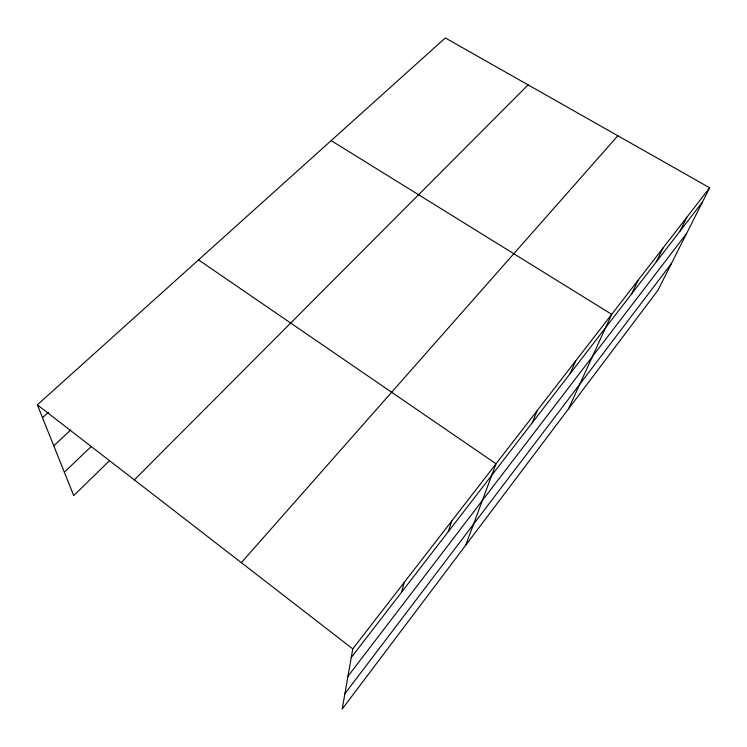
<?xml version="1.0" encoding="UTF-8"?>
<svg xmlns="http://www.w3.org/2000/svg" width="747" height="747" viewBox="0 0 747 747"><rect width="100%" height="100%" fill="white"/><g stroke="black" fill="none" stroke-linecap="round" stroke-linejoin="round"><path stroke-width="1.12" d="M709.65 187.796L352.771 648.872L342.201 709.052L657.911 290.322L709.65 187.796L445.315 37.948L37.35 404.837L73.729 495.597L109.482 460.722M401.587 592.231L404.174 582.455M448.284 531.659L451.795 520.939M465.67 545.301L496.027 463.784L198.525 259.881M532.266 422.746L537.224 410.561M570.157 373.612L575.694 360.866M568.504 408.898L611.69 314.356L331.164 140.604M631.588 293.926L637.957 280.414M656.324 261.852L662.981 248.088M679.938 231.225L686.857 217.246M344.899 693.711L671.534 263.336M347.953 676.278L686.642 233.381M351.249 657.509L702.497 201.97M241.337 562.659L617.853 135.758M134.348 479.882L528.101 84.878M64.345 472.188L91.321 446.417M53.775 445.81L70.676 430.029M42.495 417.685L48.452 412.269M37.35 404.837L352.771 648.872"/></g></svg>
